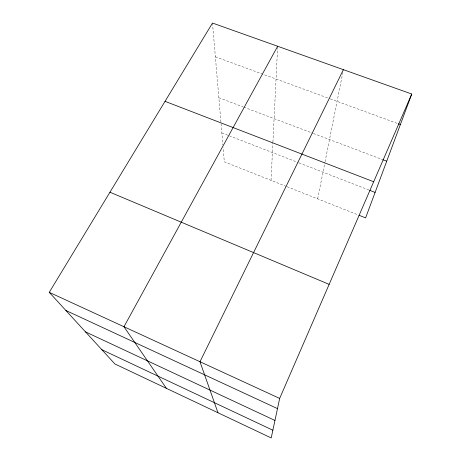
<?xml version="1.0" encoding="UTF-8"?>
<svg xmlns="http://www.w3.org/2000/svg" width="461" height="461" viewBox="0 0 461 461"><rect width="100%" height="100%" fill="white"/><g stroke="black" fill="none" stroke-linecap="round" stroke-linejoin="round"><path stroke-width="0.35" stroke-dasharray="2.31 1.73" d="M271.039 180.366L272.895 142.645M272.929 141.936L277.614 46.97M317.669 198.864L324.919 162.462M325.057 161.765L343.249 70.372M215.368 56.801L329.701 98.654M330.376 98.902L397.693 123.542M218.854 97.726L243.097 106.894M243.771 107.148L312.794 133.241M313.463 133.494L382.013 159.408M221.845 132.906L298.359 162.618M299.028 162.877L369.082 190.082M286.362 186.44L224.311 161.823L223.107 147.722M287.024 186.705L358.283 214.976M212.498 23.05L222.865 144.898"/><path stroke-width="0.69" d="M411.748 94.015L279.666 398.413L271.212 437.95L114.916 363.977L49.252 292.337L212.498 23.05L411.748 94.015L365.613 217.886L358.952 215.241M343.393 69.669L199.982 361.729L217.978 412.756M277.649 46.256L123.974 326.74L166.404 388.346M398.362 123.79L400.384 124.528M382.688 159.662L386.727 161.189M165.038 101.339L373.681 181.743M369.751 190.341L375.098 192.416M109.949 192.214L329.154 284.368M49.252 292.337L279.666 398.413M65.9 310.501L277.482 408.613M85.487 331.868L274.952 420.455M101.823 349.692L272.866 430.211"/></g></svg>
